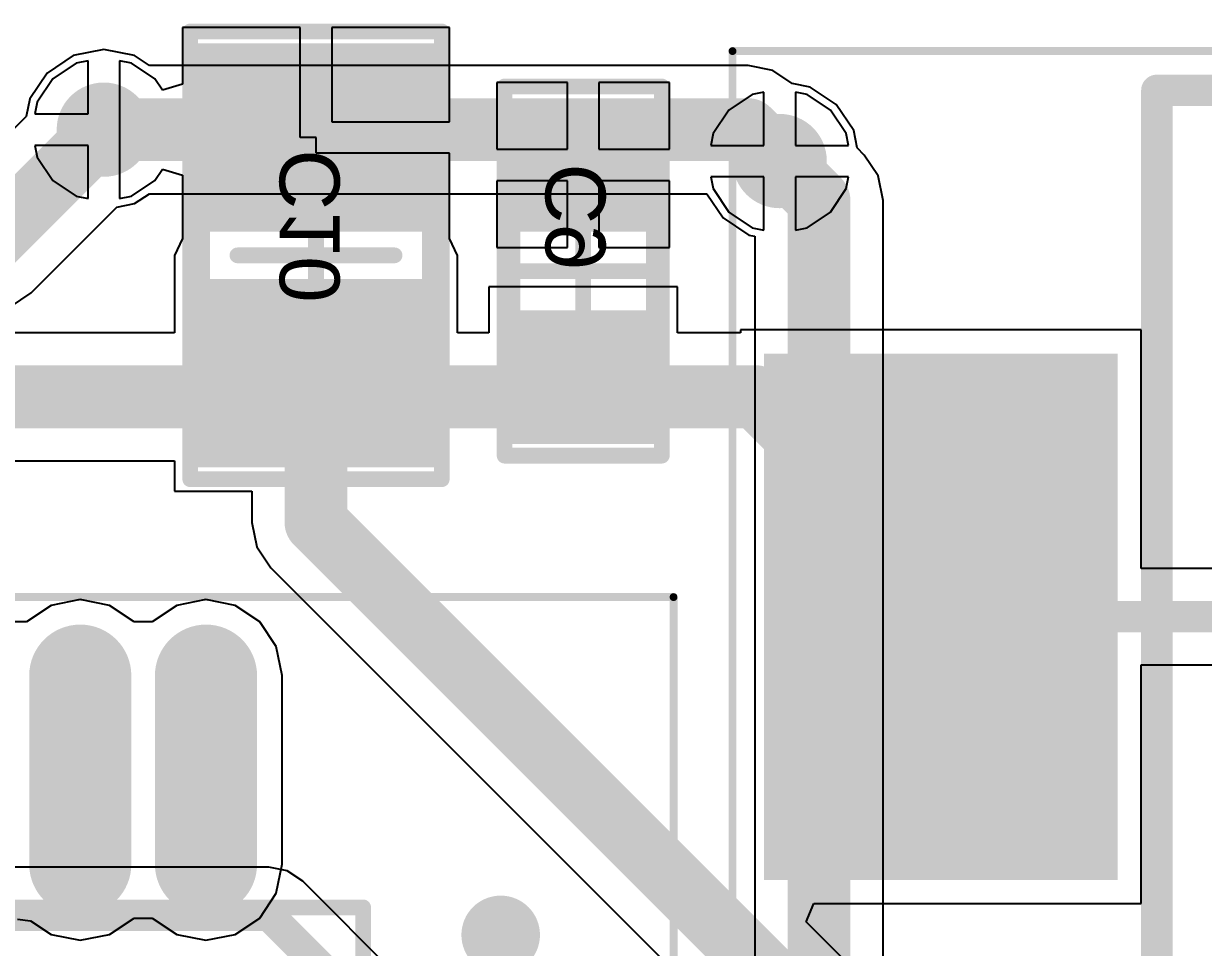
# Model space of a CAD drawing. Header units: inches. Extents: x -27 to 142, y -1 to 42.
# Drawn here: x 59.14 to 66.65, y 21.4 to 27.28 of the extents above; entities that cross this region are included whole.
import ezdxf

# ---------------------------------------------------------------- set-up
doc = ezdxf.new("R2010")
doc.units = ezdxf.units.IN
for name, color, linetype in [('Bottom Layer', 5, 'Continuous'), ('Bottom Overlay', 54, 'Continuous'), ('Bottom Paste', 16, 'Continuous'), ('Bottom Solder', 6, 'Continuous'), ('Mechanical 13', 56, 'Continuous'), ('Mechanical 15', 56, 'Continuous'), ('Mechanical 7', 56, 'Continuous'), ('Top Layer', 1, 'Continuous'), ('Via Holes', 16, 'Continuous')]:
    doc.layers.add(name, color=color, linetype=linetype)
doc.styles.add('Arial', font='', dxfattribs={"height": 0.2})
doc.styles.get('Arial').set_extended_font_data('Arial')

# ---------------------------------------------------------------- blocks, each defined once
blk = doc.blocks.new('SOT230P700X180_4N_B_757')
at = {"layer": 'Bottom Layer'}
blk.add_hatch(color=5, dxfattribs=at).paths.add_polyline_path([(4, 1.625), (4, -1.625), (1.85, -1.625), (1.85, 1.625)])
at = {"layer": 'Bottom Paste'}
blk.add_hatch(color=16, dxfattribs=at).paths.add_polyline_path([(4, 1.625), (4, -1.625), (1.85, -1.625), (1.85, 1.625)])
at = {"layer": 'Bottom Solder'}
blk.add_hatch(color=6, dxfattribs=at).paths.add_polyline_path([(4.05, 1.675), (4.05, -1.675), (1.8, -1.675), (1.8, 1.675)])
at = {"layer": 'Bottom Overlay'}
for points in [[(1.55, 3.35, 0.2, 0.2, 0), (1.55, -3.35, 0.2, 0.2, 0)], [(1.55, -3.35, 0.2, 0.2, 0), (-1.55, -3.35, 0.2, 0.2, 0)]]:
    blk.add_lwpolyline(points, format="xyseb", dxfattribs=at)
blk.add_lwpolyline([(1.5, -3.35, 0.1, 0.1, 1), (1.6, -3.35, 0.1, 0.1, 1)], format="xyseb", close=True, dxfattribs=at)
blk.add_lwpolyline([(1.5, -3.35, 0.1, 0.1, 1), (1.6, -3.35, 0.1, 0.1, 1)], format="xyseb", close=True, dxfattribs=at)
at = {"layer": 'Mechanical 15'}
for points in [[(4.25, 3.6, 0.05, 0.05, 0), (4.25, -3.6, 0.05, 0.05, 0)], [(4.25, -3.6, 0.05, 0.05, 0), (-4.25, -3.6, 0.05, 0.05, 0)]]:
    blk.add_lwpolyline(points, format="xyseb", dxfattribs=at)
blk.add_lwpolyline([(4.2375, -3.6, 0.025, 0.025, 1), (4.2625, -3.6, 0.025, 0.025, 1)], format="xyseb", close=True, dxfattribs=at)
blk.add_lwpolyline([(4.2375, -3.6, 0.025, 0.025, 1), (4.2625, -3.6, 0.025, 0.025, 1)], format="xyseb", close=True, dxfattribs=at)
blk = doc.blocks.new('CAPC2012X11L_B_760')
at = {"layer": 'Bottom Layer'}
for points in [[(-0.2, 0.7), (-0.2, -0.7), (-1.3, -0.7), (-1.3, 0.7)], [(1.3, 0.7), (1.3, -0.7), (0.2, -0.7), (0.2, 0.7)]]:
    blk.add_hatch(color=5, dxfattribs=at).paths.add_polyline_path(points)
at = {"layer": 'Bottom Paste'}
for points in [[(-0.2, 0.7), (-0.2, -0.7), (-1.3, -0.7), (-1.3, 0.7)], [(1.3, 0.7), (1.3, -0.7), (0.2, -0.7), (0.2, 0.7)]]:
    blk.add_hatch(color=16, dxfattribs=at).paths.add_polyline_path(points)
at = {"layer": 'Bottom Solder'}
for points in [[(-0.15, 0.75), (-0.15, -0.75), (-1.35, -0.75), (-1.35, 0.75)], [(1.35, 0.75), (1.35, -0.75), (0.15, -0.75), (0.15, 0.75)]]:
    blk.add_hatch(color=6, dxfattribs=at).paths.add_polyline_path(points)
at = {"layer": 'Mechanical 15'}
for points in [[(-1.425, -0.8, 0.1, 0.1, 0), (-1.425, 0.8, 0.1, 0.1, 0)], [(1.425, 0.8, 0.1, 0.1, 0), (-1.425, 0.8, 0.1, 0.1, 0)], [(1.425, -0.8, 0.1, 0.1, 0), (1.425, 0.8, 0.1, 0.1, 0)], [(0, -0.5, 0.1, 0.1, 0), (0, 0.5, 0.1, 0.1, 0)], [(0.5, 0, 0.1, 0.1, 0), (-0.5, 0, 0.1, 0.1, 0)], [(1.425, -0.8, 0.1, 0.1, 0), (-1.425, -0.8, 0.1, 0.1, 0)]]:
    blk.add_lwpolyline(points, format="xyseb", dxfattribs=at)
for points in [[(-1.45, 0.8, 0.05, 0.05, 1), (-1.4, 0.8, 0.05, 0.05, 1)], [(-1.45, 0.8, 0.05, 0.05, 1), (-1.4, 0.8, 0.05, 0.05, 1)], [(1.4, 0.8, 0.05, 0.05, 1), (1.45, 0.8, 0.05, 0.05, 1)], [(1.4, 0.8, 0.05, 0.05, 1), (1.45, 0.8, 0.05, 0.05, 1)], [(-0.025, 0.5, 0.05, 0.05, 1), (0.025, 0.5, 0.05, 0.05, 1)], [(-0.525, 0, 0.05, 0.05, 1), (-0.475, 0, 0.05, 0.05, 1)], [(0.475, 0, 0.05, 0.05, 1), (0.525, 0, 0.05, 0.05, 1)], [(-0.025, -0.5, 0.05, 0.05, 1), (0.025, -0.5, 0.05, 0.05, 1)], [(-1.45, -0.8, 0.05, 0.05, 1), (-1.4, -0.8, 0.05, 0.05, 1)], [(-1.45, -0.8, 0.05, 0.05, 1), (-1.4, -0.8, 0.05, 0.05, 1)], [(1.4, -0.8, 0.05, 0.05, 1), (1.45, -0.8, 0.05, 0.05, 1)], [(1.4, -0.8, 0.05, 0.05, 1), (1.45, -0.8, 0.05, 0.05, 1)]]:
    blk.add_lwpolyline(points, format="xyseb", close=True, dxfattribs=at)
at = {"layer": 'Mechanical 7'}
for points in [[(-1.1, -0.725, 0.1, 0.1, 0), (-1.1, 0.725, 0.1, 0.1, 0)], [(1.1, 0.725, 0.1, 0.1, 0), (-1.1, 0.725, 0.1, 0.1, 0)], [(1.1, -0.725, 0.1, 0.1, 0), (1.1, 0.725, 0.1, 0.1, 0)], [(1.1, -0.725, 0.1, 0.1, 0), (-1.1, -0.725, 0.1, 0.1, 0)]]:
    blk.add_lwpolyline(points, format="xyseb", dxfattribs=at)
for points in [[(-1.125, 0.725, 0.05, 0.05, 1), (-1.075, 0.725, 0.05, 0.05, 1)], [(-1.125, 0.725, 0.05, 0.05, 1), (-1.075, 0.725, 0.05, 0.05, 1)], [(1.075, 0.725, 0.05, 0.05, 1), (1.125, 0.725, 0.05, 0.05, 1)], [(1.075, 0.725, 0.05, 0.05, 1), (1.125, 0.725, 0.05, 0.05, 1)], [(-1.125, -0.725, 0.05, 0.05, 1), (-1.075, -0.725, 0.05, 0.05, 1)], [(-1.125, -0.725, 0.05, 0.05, 1), (-1.075, -0.725, 0.05, 0.05, 1)], [(1.075, -0.725, 0.05, 0.05, 1), (1.125, -0.725, 0.05, 0.05, 1)], [(1.075, -0.725, 0.05, 0.05, 1), (1.125, -0.725, 0.05, 0.05, 1)]]:
    blk.add_lwpolyline(points, format="xyseb", close=True, dxfattribs=at)
at = {"layer": 'Mechanical 7', "style": 'Arial', "text_generation_flag": 2}
blk.add_text('C10', height=0.381, rotation=-180, dxfattribs=at).set_placement((-0.675, 0.15))
blk = doc.blocks.new('CAPC1608X06L_B_761')
at = {"layer": 'Bottom Layer'}
for points in [[(-0.3, 0.4), (-0.3, -0.4), (-1.05, -0.4), (-1.05, 0.4)], [(1.05, 0.4), (1.05, -0.4), (0.3, -0.4), (0.3, 0.4)]]:
    blk.add_hatch(color=5, dxfattribs=at).paths.add_polyline_path(points)
at = {"layer": 'Bottom Paste'}
for points in [[(-0.3, 0.4), (-0.3, -0.4), (-1.05, -0.4), (-1.05, 0.4)], [(1.05, 0.4), (1.05, -0.4), (0.3, -0.4), (0.3, 0.4)]]:
    blk.add_hatch(color=16, dxfattribs=at).paths.add_polyline_path(points)
at = {"layer": 'Bottom Solder'}
for points in [[(-0.25, 0.45), (-0.25, -0.45), (-1.1, -0.45), (-1.1, 0.45)], [(1.1, 0.45), (1.1, -0.45), (0.25, -0.45), (0.25, 0.45)]]:
    blk.add_hatch(color=6, dxfattribs=at).paths.add_polyline_path(points)
at = {"layer": 'Mechanical 15'}
for points in [[(-1.175, -0.5, 0.1, 0.1, 0), (-1.175, 0.5, 0.1, 0.1, 0)], [(1.175, 0.5, 0.1, 0.1, 0), (-1.175, 0.5, 0.1, 0.1, 0)], [(1.175, -0.5, 0.1, 0.1, 0), (1.175, 0.5, 0.1, 0.1, 0)], [(0, -0.45, 0.1, 0.1, 0), (0, 0.45, 0.1, 0.1, 0)], [(0.45, 0, 0.1, 0.1, 0), (-0.45, 0, 0.1, 0.1, 0)], [(1.175, -0.5, 0.1, 0.1, 0), (-1.175, -0.5, 0.1, 0.1, 0)]]:
    blk.add_lwpolyline(points, format="xyseb", dxfattribs=at)
for points in [[(-1.2, 0.5, 0.05, 0.05, 1), (-1.15, 0.5, 0.05, 0.05, 1)], [(-1.2, 0.5, 0.05, 0.05, 1), (-1.15, 0.5, 0.05, 0.05, 1)], [(1.15, 0.5, 0.05, 0.05, 1), (1.2, 0.5, 0.05, 0.05, 1)], [(1.15, 0.5, 0.05, 0.05, 1), (1.2, 0.5, 0.05, 0.05, 1)], [(-0.025, 0.45, 0.05, 0.05, 1), (0.025, 0.45, 0.05, 0.05, 1)], [(-0.475, 0, 0.05, 0.05, 1), (-0.425, 0, 0.05, 0.05, 1)], [(0.425, 0, 0.05, 0.05, 1), (0.475, 0, 0.05, 0.05, 1)], [(-1.2, -0.5, 0.05, 0.05, 1), (-1.15, -0.5, 0.05, 0.05, 1)], [(-1.2, -0.5, 0.05, 0.05, 1), (-1.15, -0.5, 0.05, 0.05, 1)], [(-0.025, -0.45, 0.05, 0.05, 1), (0.025, -0.45, 0.05, 0.05, 1)], [(1.15, -0.5, 0.05, 0.05, 1), (1.2, -0.5, 0.05, 0.05, 1)], [(1.15, -0.5, 0.05, 0.05, 1), (1.2, -0.5, 0.05, 0.05, 1)]]:
    blk.add_lwpolyline(points, format="xyseb", close=True, dxfattribs=at)
at = {"layer": 'Mechanical 7'}
for points in [[(0.85, 0.45, 0.1, 0.1, 0), (-0.85, 0.45, 0.1, 0.1, 0)], [(-0.85, -0.45, 0.1, 0.1, 0), (-0.85, 0.45, 0.1, 0.1, 0)], [(0.85, -0.45, 0.1, 0.1, 0), (0.85, 0.45, 0.1, 0.1, 0)], [(0.85, -0.45, 0.1, 0.1, 0), (-0.85, -0.45, 0.1, 0.1, 0)]]:
    blk.add_lwpolyline(points, format="xyseb", dxfattribs=at)
for points in [[(-0.875, 0.45, 0.05, 0.05, 1), (-0.825, 0.45, 0.05, 0.05, 1)], [(-0.875, 0.45, 0.05, 0.05, 1), (-0.825, 0.45, 0.05, 0.05, 1)], [(0.825, 0.45, 0.05, 0.05, 1), (0.875, 0.45, 0.05, 0.05, 1)], [(0.825, 0.45, 0.05, 0.05, 1), (0.875, 0.45, 0.05, 0.05, 1)], [(-0.875, -0.45, 0.05, 0.05, 1), (-0.825, -0.45, 0.05, 0.05, 1)], [(-0.875, -0.45, 0.05, 0.05, 1), (-0.825, -0.45, 0.05, 0.05, 1)], [(0.825, -0.45, 0.05, 0.05, 1), (0.875, -0.45, 0.05, 0.05, 1)], [(0.825, -0.45, 0.05, 0.05, 1), (0.875, -0.45, 0.05, 0.05, 1)]]:
    blk.add_lwpolyline(points, format="xyseb", close=True, dxfattribs=at)
at = {"layer": 'Mechanical 7', "style": 'Arial', "text_generation_flag": 2}
blk.add_text('C9', height=0.381, rotation=-180, dxfattribs=at).set_placement((-0.6849, 0.1416))
blk = doc.blocks.new('TQFP80P1200X1200X120_44N_B_765')
at = {"layer": 'Bottom Layer'}
h = blk.add_hatch(color=5, dxfattribs=at)
edge = h.paths.add_edge_path()
edge.add_arc((-4, -6.475), 0.275, 180, 360)
edge.add_line((-3.725, -6.475), (-3.725, -5.275))
edge.add_arc((-4, -5.275), 0.275, 0, 180)
edge.add_line((-4.275, -5.275), (-4.275, -6.475))
h = blk.add_hatch(color=5, dxfattribs=at)
edge = h.paths.add_edge_path()
edge.add_arc((-3.2, -6.475), 0.275, 180, 360)
edge.add_line((-2.925, -6.475), (-2.925, -5.275))
edge.add_arc((-3.2, -5.275), 0.275, 0, 180)
edge.add_line((-3.475, -5.275), (-3.475, -6.475))
at = {"layer": 'Bottom Paste'}
h = blk.add_hatch(color=16, dxfattribs=at)
edge = h.paths.add_edge_path()
edge.add_arc((-4, -6.475), 0.275, 180, 360)
edge.add_line((-3.725, -6.475), (-3.725, -5.275))
edge.add_arc((-4, -5.275), 0.275, 0, 180)
edge.add_line((-4.275, -5.275), (-4.275, -6.475))
h = blk.add_hatch(color=16, dxfattribs=at)
edge = h.paths.add_edge_path()
edge.add_arc((-3.2, -6.475), 0.275, 180, 360)
edge.add_line((-2.925, -6.475), (-2.925, -5.275))
edge.add_arc((-3.2, -5.275), 0.275, 0, 180)
edge.add_line((-3.475, -5.275), (-3.475, -6.475))
at = {"layer": 'Bottom Solder'}
h = blk.add_hatch(color=6, dxfattribs=at)
edge = h.paths.add_edge_path()
edge.add_arc((-4, -6.475), 0.325, 180, 360)
edge.add_line((-3.675, -6.475), (-3.675, -5.275))
edge.add_arc((-4, -5.275), 0.325, 0, 180)
edge.add_line((-4.325, -5.275), (-4.325, -6.475))
h = blk.add_hatch(color=6, dxfattribs=at)
edge = h.paths.add_edge_path()
edge.add_arc((-3.2, -6.475), 0.325, 180, 360)
edge.add_line((-2.875, -6.475), (-2.875, -5.275))
edge.add_arc((-3.2, -5.275), 0.325, 0, 180)
edge.add_line((-3.525, -5.275), (-3.525, -6.475))
at = {"layer": 'Bottom Overlay'}
for points in [[(-5.75, -4.825, 0.25, 0.25, 1), (-6, -4.825, 0.25, 0.25, 1)], [(-6.0625, -4.825, 0.125, 0.125, 1), (-5.9375, -4.825, 0.125, 0.125, 1)], [(-5.8125, -4.825, 0.125, 0.125, 1), (-5.6875, -4.825, 0.125, 0.125, 1)]]:
    blk.add_lwpolyline(points, format="xyseb", close=True, dxfattribs=at)
at = {"layer": 'Mechanical 13'}
for points in [[(-5, 5, 0.1, 0.1, 0), (-5, -5, 0.1, 0.1, 0)], [(5, -5, 0.1, 0.1, 0), (-5, -5, 0.1, 0.1, 0)]]:
    blk.add_lwpolyline(points, format="xyseb", dxfattribs=at)
blk.add_lwpolyline([(-5.025, -5, 0.05, 0.05, 1), (-4.975, -5, 0.05, 0.05, 1)], format="xyseb", close=True, dxfattribs=at)
blk.add_lwpolyline([(-5.025, -5, 0.05, 0.05, 1), (-4.975, -5, 0.05, 0.05, 1)], format="xyseb", close=True, dxfattribs=at)
at = {"layer": 'Mechanical 15'}
for points in [[(-6.975, 6.975, 0.05, 0.05, 0), (-6.975, -6.975, 0.05, 0.05, 0)], [(6.975, -6.975, 0.05, 0.05, 0), (-6.975, -6.975, 0.05, 0.05, 0)]]:
    blk.add_lwpolyline(points, format="xyseb", dxfattribs=at)
blk.add_lwpolyline([(-6.9875, -6.975, 0.025, 0.025, 1), (-6.9625, -6.975, 0.025, 0.025, 1)], format="xyseb", close=True, dxfattribs=at)
blk.add_lwpolyline([(-6.9875, -6.975, 0.025, 0.025, 1), (-6.9625, -6.975, 0.025, 0.025, 1)], format="xyseb", close=True, dxfattribs=at)

msp = doc.modelspace()

# ---------------------------------------------------------------- hatches: boundary and pattern name
at = {"layer": 'Bottom Layer'}
h = msp.add_hatch(color=5, dxfattribs=at)
edge = h.paths.add_edge_path()
edge.add_arc((59.65, 26.6), 0.3, 0, 360)
h = msp.add_hatch(color=5, dxfattribs=at)
edge = h.paths.add_edge_path()
edge.add_arc((63.95, 26.4), 0.3, 0, 360)
at = {"layer": 'Top Layer'}
h = msp.add_hatch(color=1, dxfattribs=at)
edge = h.paths.add_edge_path()
edge.add_arc((59.65, 26.6), 0.3, 0, 360)
h = msp.add_hatch(color=1, dxfattribs=at)
edge = h.paths.add_edge_path()
edge.add_arc((63.95, 26.4), 0.3, 0, 360)
at = {"layer": 'Via Holes'}
h = msp.add_hatch(color=7, dxfattribs=at)
edge = h.paths.add_edge_path()
edge.add_arc((59.65, 26.6), 0.15, 0, 360)
h = msp.add_hatch(color=7, dxfattribs=at)
edge = h.paths.add_edge_path()
edge.add_arc((63.95, 26.4), 0.15, 0, 360)

# ---------------------------------------------------------------- linework, layer by layer
at = {"layer": 'Bottom Layer'}
for p, q in [((60.9, 27.25), (60.15, 27.25)), ((60.15, 27.25), (60.15, 26.8903)), ((60.9, 26.55), (60.9, 27.25)), ((61.85, 27.25), (61.1, 27.25)), ((61.1, 27.25), (61.1, 26.65)), ((61.85, 26.65), (61.85, 27.25)), ((59.4744, 27.0239), (59.3256, 26.9244)), ((59.55, 27.0389), (59.4744, 27.0239)), ((59.55, 26.7), (59.55, 27.0389)), ((59.8256, 27.0239), (59.75, 27.0389)), ((59.75, 27.0389), (59.75, 26.6)), ((59.9744, 26.9244), (59.8256, 27.0239)), ((59.3256, 26.9244), (59.2261, 26.7756)), ((60.023, 26.8517), (59.9744, 26.9244)), ((60.15, 26.8903), (60.023, 26.8517)), ((62.6, 26.9), (62.15, 26.9)), ((62.15, 26.9), (62.15, 26.475)), ((62.6, 26.475), (62.6, 26.9)), ((63.25, 26.9), (62.8, 26.9)), ((62.8, 26.9), (62.8, 26.475)), ((63.25, 26.475), (63.25, 26.9)), ((63.7744, 26.8239), (63.6256, 26.7244)), ((63.85, 26.8389), (63.7744, 26.8239)), ((63.85, 26.5), (63.85, 26.8389)), ((64.1256, 26.8239), (64.05, 26.8389)), ((64.05, 26.8389), (64.05, 26.5)), ((64.2744, 26.7244), (64.1256, 26.8239)), ((59.2261, 26.7756), (59.2111, 26.7)), ((63.6256, 26.7244), (63.5261, 26.5756)), ((64.3739, 26.5756), (64.2744, 26.7244)), ((59.2111, 26.7), (59.55, 26.7)), ((61.1, 26.65), (61.85, 26.65)), ((59.75, 26.6), (59.75, 26.1611)), ((63.5261, 26.5756), (63.5111, 26.5)), ((64.3889, 26.5), (64.3739, 26.5756)), ((59.55, 26.5), (59.2111, 26.5)), ((59.2111, 26.5), (59.2261, 26.4244)), ((59.55, 26.1611), (59.55, 26.5)), ((61, 26.55), (60.9, 26.55)), ((61, 26.45), (61, 26.55)), ((63.5111, 26.5), (63.85, 26.5)), ((64.05, 26.5), (64.3889, 26.5)), ((59.2261, 26.4244), (59.3256, 26.2756)), ((61.85, 26.45), (61, 26.45)), ((61.85, 25.927), (61.85, 26.45)), ((62.15, 26.475), (62.6, 26.475)), ((62.8, 26.475), (63.25, 26.475)), ((59.9744, 26.2756), (60.023, 26.3483)), ((60.023, 26.3483), (60.15, 26.3097)), ((59.3256, 26.2756), (59.4744, 26.1761)), ((59.8256, 26.1761), (59.9744, 26.2756)), ((60.15, 26.3097), (60.15, 25.9063)), ((62.6, 26.275), (62.15, 26.275)), ((62.15, 26.275), (62.15, 25.85)), ((62.6, 25.85), (62.6, 26.275)), ((63.25, 26.275), (62.8, 26.275)), ((62.8, 26.275), (62.8, 25.85)), ((63.25, 25.85), (63.25, 26.275)), ((63.85, 26.3), (63.5111, 26.3)), ((63.5111, 26.3), (63.5261, 26.2244)), ((63.85, 25.9611), (63.85, 26.3)), ((64.3889, 26.3), (64.05, 26.3)), ((64.05, 26.3), (64.05, 25.9611)), ((64.3739, 26.2244), (64.3889, 26.3)), ((63.5261, 26.2244), (63.6256, 26.0756)), ((64.2744, 26.0756), (64.3739, 26.2244)), ((59.4744, 26.1761), (59.55, 26.1611)), ((59.75, 26.1611), (59.8256, 26.1761)), ((63.6256, 26.0756), (63.7744, 25.9761)), ((64.1256, 25.9761), (64.2744, 26.0756)), ((63.7744, 25.9761), (63.85, 25.9611)), ((64.05, 25.9611), (64.1256, 25.9761)), ((60.15, 25.9063), (60.1, 25.8)), ((61.85, 25.9063), (61.85, 25.927)), ((61.9, 25.8), (61.85, 25.9063)), ((62.15, 25.85), (62.6, 25.85)), ((62.8, 25.85), (63.25, 25.85)), ((60.1, 25.8), (60.1, 25.7437)), ((61.9, 25.3078), (61.9, 25.8)), ((60.1, 25.7437), (60.1, 25.3078)), ((63.3, 25.6), (62.1, 25.6)), ((62.1, 25.6), (62.1, 25.3078)), ((63.3, 25.3078), (63.3, 25.6)), ((60.1, 25.3078), (57.25, 25.3078)), ((62.1, 25.3078), (61.9, 25.3078)), ((63.7, 25.3078), (63.3, 25.3078)), ((66.25, 25.325), (63.7, 25.325)), ((63.7, 25.325), (63.7, 25.3078)), ((66.25, 23.8059), (66.25, 25.325)), ((57.25, 24.4922), (60.1, 24.4922)), ((60.1, 24.4922), (60.1, 24.3)), ((60.1, 24.3), (60.5922, 24.3)), ((60.5922, 24.3), (60.5922, 24.1)), ((60.5922, 24.1), (60.5922, 24.1)), ((60.5922, 24.1), (60.6232, 23.9439)), ((60.6232, 23.9439), (60.7116, 23.8116)), ((60.7116, 23.8116), (63.3767, 21.1465)), ((69.55, 23.8059), (66.25, 23.8059)), ((59.3147, 23.5724), (59.1575, 23.4675)), ((59.5, 23.6093), (59.3147, 23.5724)), ((59.6853, 23.5724), (59.5, 23.6093)), ((59.8425, 23.4675), (59.6853, 23.5724)), ((60.1147, 23.5724), (59.9575, 23.4675)), ((60.3, 23.6093), (60.1147, 23.5724)), ((60.4853, 23.5724), (60.3, 23.6093)), ((60.6425, 23.4675), (60.4853, 23.5724)), ((59.1575, 23.4675), (59.0425, 23.4675)), ((59.9575, 23.4675), (59.8425, 23.4675)), ((60.7474, 23.3103), (60.6425, 23.4675)), ((60.7843, 23.125), (60.7474, 23.3103)), ((60.7843, 21.925), (60.7843, 23.125)), ((66.25, 21.675), (66.25, 23.1941)), ((66.25, 23.1941), (69.55, 23.1941)), ((60.7474, 21.7397), (60.7843, 21.925)), ((60.6425, 21.5825), (60.7474, 21.7397)), ((64.1191, 21.5577), (64.1677, 21.675)), ((64.1677, 21.675), (66.25, 21.675)), ((59.1, 21.5755), (59.1836, 21.5652)), ((59.1836, 21.5652), (59.3147, 21.4776)), ((59.6853, 21.4776), (59.8425, 21.5825)), ((59.8425, 21.5825), (59.9575, 21.5825)), ((59.9575, 21.5825), (60.1147, 21.4776)), ((60.4853, 21.4776), (60.6425, 21.5825)), ((68.8634, 16.8134), (64.1191, 21.5577)), ((59.3147, 21.4776), (59.5, 21.4407)), ((59.5, 21.4407), (59.6853, 21.4776)), ((60.1147, 21.4776), (60.3, 21.4407)), ((60.3, 21.4407), (60.4853, 21.4776))]:
    msp.add_line(p, q, dxfattribs=at)
for points in [[(61, 24.9, 0.4, 0.4, 0), (61, 25.05, 0.4, 0.4, 0)], [(56.6, 24.9, 0.4, 0.4, 0), (61, 24.9, 0.4, 0.4, 0)], [(61, 24.9, 0.4, 0.4, 0), (63.8, 24.9, 0.4, 0.4, 0)], [(61, 24.1, 0.4, 0.4, 0), (61, 24.9, 0.4, 0.4, 0)], [(63.8, 24.9, 0.4, 0.4, 0), (64.975, 23.725, 0.4, 0.4, 0)], [(61, 24.1, 0.4, 0.4, 0), (68.575, 16.525, 0.4, 0.4, 0)], [(64.975, 23.5, 0.4, 0.4, 0), (64.975, 23.725, 0.4, 0.4, 0)], [(64.975, 23.5, 0.2, 0.2, 0), (70.825, 23.5, 0.2, 0.2, 0)]]:
    msp.add_lwpolyline(points, format="xyseb", dxfattribs=at)
for points in [[(60.9, 25.05, 0.2, 0.2, 1), (61.1, 25.05, 0.2, 0.2, 1)], [(60.9, 24.9, 0.2, 0.2, 1), (61.1, 24.9, 0.2, 0.2, 1)], [(60.9, 24.9, 0.2, 0.2, 1), (61.1, 24.9, 0.2, 0.2, 1)], [(60.9, 24.9, 0.2, 0.2, 1), (61.1, 24.9, 0.2, 0.2, 1)], [(60.9, 24.9, 0.2, 0.2, 1), (61.1, 24.9, 0.2, 0.2, 1)], [(63.7, 24.9, 0.2, 0.2, 1), (63.9, 24.9, 0.2, 0.2, 1)], [(63.7, 24.9, 0.2, 0.2, 1), (63.9, 24.9, 0.2, 0.2, 1)], [(60.9, 24.1, 0.2, 0.2, 1), (61.1, 24.1, 0.2, 0.2, 1)], [(60.9, 24.1, 0.2, 0.2, 1), (61.1, 24.1, 0.2, 0.2, 1)], [(64.875, 23.725, 0.2, 0.2, 1), (65.075, 23.725, 0.2, 0.2, 1)], [(64.875, 23.725, 0.2, 0.2, 1), (65.075, 23.725, 0.2, 0.2, 1)], [(64.875, 23.5, 0.2, 0.2, 1), (65.075, 23.5, 0.2, 0.2, 1)], [(64.925, 23.5, 0.1, 0.1, 1), (65.025, 23.5, 0.1, 0.1, 1)]]:
    msp.add_lwpolyline(points, format="xyseb", close=True, dxfattribs=at)
at = {"layer": 'Top Layer'}
for p, q in [((59.65, 27.1098), (59.4549, 27.071)), ((59.8451, 27.071), (59.65, 27.1098)), ((59.4549, 27.071), (59.2895, 26.9605)), ((59.9396, 27.0078), (59.8451, 27.071)), ((59.2895, 26.9605), (59.179, 26.7951)), ((63.75, 27.0078), (59.9396, 27.0078)), ((63.9061, 26.9768), (63.75, 27.0078)), ((63.75, 27.0078), (63.75, 27.0078)), ((64.0302, 26.8938), (63.9061, 26.9768)), ((64.1451, 26.871), (64.0302, 26.8938)), ((64.3105, 26.7605), (64.1451, 26.871)), ((59.179, 26.7951), (59.1568, 26.6836)), ((64.421, 26.5951), (64.3105, 26.7605)), ((59.1568, 26.6836), (58.7311, 26.2578)), ((64.4432, 26.4836), (64.421, 26.5951)), ((64.4884, 26.4384), (64.4432, 26.4836)), ((64.5768, 26.3061), (64.4884, 26.4384)), ((64.4884, 26.4384), (64.4884, 26.4384)), ((64.6078, 26.15), (64.5768, 26.3061)), ((59.7336, 26.1068), (59.8451, 26.129)), ((59.8451, 26.129), (59.9396, 26.1922)), ((59.9396, 26.1922), (63.4875, 26.1922)), ((63.4875, 26.1922), (63.5895, 26.0395)), ((64.6078, 19.1896), (64.6078, 26.15)), ((59.1884, 25.5616), (59.7336, 26.1068)), ((63.5895, 26.0395), (63.7549, 25.929)), ((63.7549, 25.929), (63.7922, 25.9216)), ((63.7922, 25.9216), (63.7922, 19.1896)), ((59.0561, 25.4732), (59.1884, 25.5616)), ((60.7, 21.9059), (53.2749, 21.9059)), ((60.8171, 21.8826), (60.7, 21.9059)), ((60.7, 21.9059), (60.7, 21.9059)), ((60.9163, 21.8163), (60.8171, 21.8826)), ((62.1163, 20.6163), (60.9163, 21.8163))]:
    msp.add_line(p, q, dxfattribs=at)
for points in [[(58.9, 25.85, 0.4, 0.4, 0), (59.65, 26.6, 0.4, 0.4, 0)], [(59.65, 26.6, 0.4, 0.4, 0), (63.75, 26.6, 0.4, 0.4, 0)], [(63.75, 26.6, 0.4, 0.4, 0), (63.95, 26.4, 0.4, 0.4, 0)], [(63.95, 26.4, 0.4, 0.4, 0), (64.2, 26.15, 0.4, 0.4, 0)], [(64.2, 18.9, 0.4, 0.4, 0), (64.2, 26.15, 0.4, 0.4, 0)], [(53.2749, 21.6, 0.2, 0.2, 0), (60.7, 21.6, 0.2, 0.2, 0)], [(60.7, 21.6, 0.2, 0.2, 0), (61.9, 20.4, 0.2, 0.2, 0)]]:
    msp.add_lwpolyline(points, format="xyseb", dxfattribs=at)
for points in [[(59.55, 26.6, 0.2, 0.2, 1), (59.75, 26.6, 0.2, 0.2, 1)], [(59.55, 26.6, 0.2, 0.2, 1), (59.75, 26.6, 0.2, 0.2, 1)], [(63.65, 26.6, 0.2, 0.2, 1), (63.85, 26.6, 0.2, 0.2, 1)], [(63.65, 26.6, 0.2, 0.2, 1), (63.85, 26.6, 0.2, 0.2, 1)], [(63.85, 26.4, 0.2, 0.2, 1), (64.05, 26.4, 0.2, 0.2, 1)], [(63.85, 26.4, 0.2, 0.2, 1), (64.05, 26.4, 0.2, 0.2, 1)], [(64.1, 26.15, 0.2, 0.2, 1), (64.3, 26.15, 0.2, 0.2, 1)], [(64.1, 26.15, 0.2, 0.2, 1), (64.3, 26.15, 0.2, 0.2, 1)], [(60.65, 21.6, 0.1, 0.1, 1), (60.75, 21.6, 0.1, 0.1, 1)], [(60.65, 21.6, 0.1, 0.1, 1), (60.75, 21.6, 0.1, 0.1, 1)]]:
    msp.add_lwpolyline(points, format="xyseb", close=True, dxfattribs=at)

# ---------------------------------------------------------------- block references
for name, p, rotation in [('CAPC2012X11L_B_760', (61, 25.8), 270), ('SOT230P700X180_4N_B_757', (67.9, 23.5), 180), ('CAPC1608X06L_B_761', (62.7, 25.7), 270), ('TQFP80P1200X1200X120_44N_B_765', (56.3, 16.65), 180)]:
    msp.add_blockref(name, p, dxfattribs=dict(rotation=rotation))

doc.saveas('drawing.dxf')
